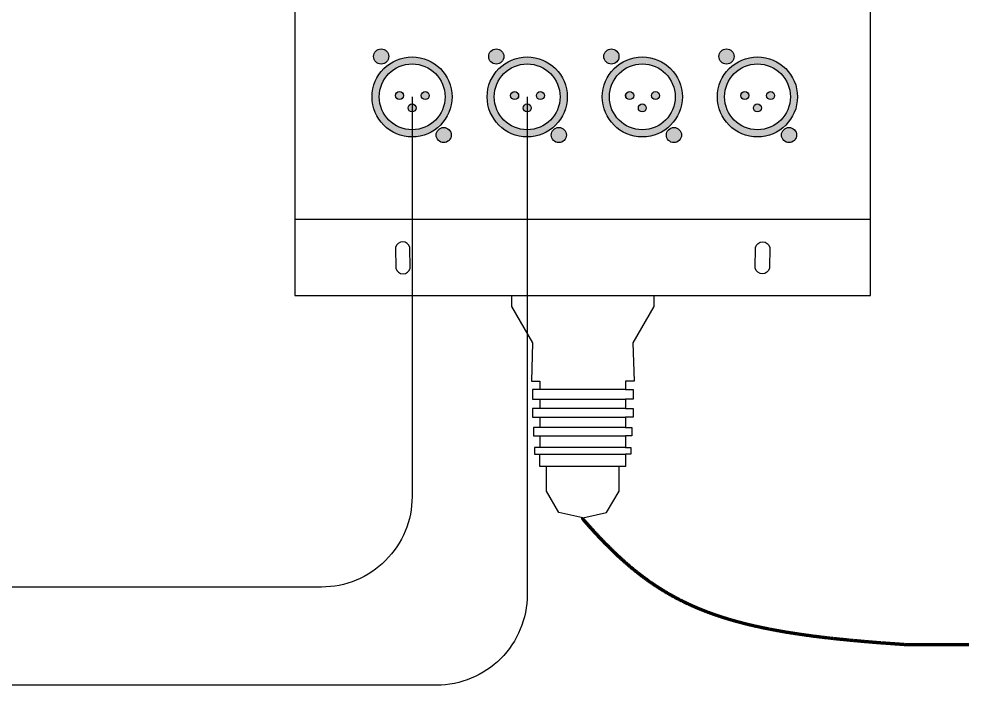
# Model space of a CAD drawing. Header units: millimetres. Extents: x 88 to 97873, y 32 to 55088.
# Drawn here: x 44340 to 45301, y 3789 to 4468 of the extents above; entities that cross this region are included whole.
import ezdxf

# ---------------------------------------------------------------- set-up
doc = ezdxf.new("R2010")
doc.units = ezdxf.units.MM
doc.header["$LTSCALE"] = 0.3
doc.layers.add('FICHAS_XLR', color=7, linetype='Continuous')

# ---------------------------------------------------------------- blocks, each defined once
blk = doc.blocks.new('FICHA_XLR_MACHO')
at = {"layer": 'FICHAS_XLR'}
h = blk.add_hatch(color=0, dxfattribs=at)
h.dxf.hatch_style = 1
h.paths.add_polyline_path([(739, -1174, 1), (1206, -1174, 1)])
h.paths.add_polyline_path([(-718, 1244, 1), (-1185, 1244, 1)])
h = blk.add_hatch(color=0, dxfattribs=at)
h.dxf.hatch_style = 1
h.paths.add_polyline_path([(-1231, 0, 1), (1231, 0, 1)])
h.paths.add_polyline_path([(1012, 0, -1), (-1012, 0, -1)], flags=16)
h.paths.add_polyline_path([(528, 40, -1), (283, 40, -1)], flags=0)
h.paths.add_polyline_path([(122, -340, -1), (-122, -340, -1)], flags=0)
h.paths.add_polyline_path([(-266, 40, -1), (-510, 40, -1)], flags=0)
h = blk.add_hatch(color=0, dxfattribs=at)
h.dxf.hatch_style = 1
h.paths.add_polyline_path([(122, -340, 1), (-122, -340, 1)])
h.paths.add_polyline_path([(528, 40, 1), (283, 40, 1)])
h.paths.add_polyline_path([(-513, 40, 1), (-263, 40, 1)])
at = {"layer": 'FICHAS_XLR', "color": 0}
for centre, radius in [((-952, 1244), 233), ((0, 0), 1231), ((0, 0), 1012), ((-388, 40), 125), ((-388, 40), 122), ((405, 40), 122), ((0, -340), 122), ((0, -340), 122), ((972, -1174), 233)]:
    blk.add_circle(centre, radius, dxfattribs=at)

msp = doc.modelspace()

# ---------------------------------------------------------------- linework, layer by layer
for p, q in [((45208.05, 4263.56), (44621.39, 4263.56)), ((44871.03, 4080.44), (44871.03, 4070.91)), ((44871.03, 4061.92), (44871.03, 4051.47)), ((44871.03, 4043.16), (44871.03, 4031.1))]:
    msp.add_line(p, q)
msp.add_lwpolyline([(45208.05, 4186.17), (45208.05, 5279.96), (44621.39, 5279.96), (44621.39, 4186.17)], close=True)
at = {"color": 30}
msp.add_lwpolyline([(44858.13, 4388.76), (44858.13, 3881.11, -0.414214), (44765.78, 3788.76), (41295.83, 3788.76, -0.414214), (41203.48, 3881.11), (41203.48, 4588.13, 0.414214), (41111.13, 4680.48), (41006.75, 4680.48)], format="xyb", dxfattribs=at)
at = {"color": 1}
msp.add_lwpolyline([(44740.8, 4388.76), (44740.8, 3981.11, -0.414214), (44648.45, 3888.76), (41407.75, 3888.76, -0.414214), (41315.4, 3981.11), (41315.4, 4588.13, -0.414214), (41407.75, 4680.48), (41635.97, 4680.48)], format="xyb", dxfattribs=at)
for points in [[(44724.27, 4213.99, 0.781906), (44738.82, 4213.99), (44738.56, 4235.28, 0.781906), (44724.01, 4235.28)], [(45105.17, 4213.99, -0.781906), (45090.62, 4213.99), (45090.88, 4235.28, -0.781906), (45105.43, 4235.28)]]:
    msp.add_lwpolyline(points, format="xyb", close=True)
for points in [[(44842.21, 4186.17), (44842.21, 4174.81), (44863.53, 4137.88), (44862.4, 4098.68), (44871.03, 4098.68), (44871.03, 4090.33)], [(44987.23, 4186.17), (44987.23, 4174.81), (44965.91, 4137.88), (44967.05, 4098.68), (44958.41, 4098.68), (44958.41, 4090.33), (44966.08, 4090.33), (44966.08, 4080.44), (44958.41, 4080.44), (44958.41, 4070.91), (44966.08, 4070.91), (44966.08, 4061.92), (44958.41, 4061.92), (44958.41, 4051.47), (44964.78, 4051.47), (44964.78, 4043.16), (44958.41, 4043.16), (44958.41, 4031.1), (44963.71, 4031.1), (44963.71, 4024.38), (44958.41, 4024.38), (44958.41, 4011.9), (44871.03, 4011.9), (44871.03, 4024.38)], [(44958.41, 4090.33), (44863.36, 4090.33), (44863.36, 4080.44), (44958.41, 4080.44)], [(44958.41, 4070.91), (44863.36, 4070.91), (44863.36, 4061.92), (44958.41, 4061.92)], [(44958.41, 4051.47), (44864.66, 4051.47), (44864.66, 4043.16), (44958.41, 4043.16)], [(44958.41, 4031.1), (44865.73, 4031.1), (44865.73, 4024.38), (44958.41, 4024.38)], [(44914.72, 3959.27), (44890.34, 3964.78), (44877.65, 3986.67), (44877.65, 4011.9)], [(44914.72, 3959.27), (44939.1, 3964.78), (44951.8, 3986.67), (44951.8, 4011.9)]]:
    msp.add_lwpolyline(points)
at = {"color": 7, "lineweight": 211}
for points in [[(44914.9, 3958.18), (44914.72, 3959.27)], [(45585.15, 3829.9), (45244.51, 3829.94), (45243.97, 3829.97), (45243.42, 3830.01), (45242.88, 3830.04), (45242.34, 3830.08), (45241.8, 3830.12), (45241.25, 3830.15), (45240.71, 3830.19), (45240.17, 3830.22), (45239.63, 3830.26), (45239.1, 3830.3), (45238.56, 3830.33), (45238.02, 3830.37), (45237.48, 3830.41), (45236.95, 3830.44), (45236.41, 3830.48), (45235.88, 3830.52), (45235.34, 3830.55), (45234.81, 3830.59), (45234.28, 3830.63), (45233.75, 3830.66), (45233.21, 3830.7), (45232.68, 3830.74), (45232.15, 3830.77), (45231.62, 3830.81), (45231.1, 3830.85), (45230.57, 3830.89), (45230.04, 3830.92), (45229.51, 3830.96), (45228.99, 3831), (45228.46, 3831.04), (45227.94, 3831.07), (45227.41, 3831.11), (45226.89, 3831.15), (45226.37, 3831.19), (45225.85, 3831.23), (45225.33, 3831.26), (45224.8, 3831.3), (45224.28, 3831.34), (45223.77, 3831.38), (45223.25, 3831.42), (45222.73, 3831.46), (45222.21, 3831.49), (45221.7, 3831.53), (45221.18, 3831.57), (45220.66, 3831.61), (45220.15, 3831.65), (45219.64, 3831.69), (45219.12, 3831.73), (45218.61, 3831.77), (45218.1, 3831.81), (45217.59, 3831.84), (45217.08, 3831.88), (45216.57, 3831.92), (45216.06, 3831.96), (45215.55, 3832), (45215.04, 3832.04), (45214.53, 3832.08), (45214.03, 3832.12), (45213.52, 3832.16), (45213.02, 3832.2), (45212.51, 3832.24), (45212.01, 3832.28), (45211.5, 3832.32), (45211, 3832.36), (45210.5, 3832.4), (45210, 3832.45), (45209.5, 3832.49), (45209, 3832.53), (45208.5, 3832.57), (45208, 3832.61), (45207.5, 3832.65), (45207, 3832.69), (45206.51, 3832.73), (45206.01, 3832.77), (45205.52, 3832.81), (45205.02, 3832.86), (45204.53, 3832.9), (45204.03, 3832.94), (45203.54, 3832.98), (45203.05, 3833.02), (45202.56, 3833.06), (45202.07, 3833.11), (45201.57, 3833.15), (45201.09, 3833.19), (45200.6, 3833.23), (45200.11, 3833.28), (45199.62, 3833.32), (45199.13, 3833.36), (45198.65, 3833.4), (45198.16, 3833.45), (45197.67, 3833.49), (45197.19, 3833.53), (45196.71, 3833.58), (45196.22, 3833.62), (45195.74, 3833.66), (45195.26, 3833.71), (45194.78, 3833.75), (45194.3, 3833.79), (45193.81, 3833.84), (45193.34, 3833.88), (45192.86, 3833.92), (45192.38, 3833.97), (45191.9, 3834.01), (45191.42, 3834.06), (45190.95, 3834.1), (45190.47, 3834.14), (45190, 3834.19), (45189.52, 3834.23), (45189.05, 3834.28), (45188.57, 3834.32), (45188.1, 3834.37), (45187.63, 3834.41), (45187.16, 3834.46), (45186.69, 3834.5), (45186.22, 3834.55), (45185.75, 3834.59), (45185.28, 3834.64), (45184.81, 3834.68), (45184.34, 3834.73), (45183.87, 3834.78), (45183.41, 3834.82), (45182.94, 3834.87), (45182.47, 3834.91), (45182.01, 3834.96), (45181.54, 3835.01), (45181.08, 3835.05), (45180.62, 3835.1), (45180.16, 3835.15), (45179.69, 3835.19), (45179.23, 3835.24), (45178.77, 3835.29), (45178.31, 3835.33), (45177.85, 3835.38), (45177.39, 3835.43), (45176.94, 3835.48), (45176.48, 3835.52), (45176.02, 3835.57), (45175.56, 3835.62), (45175.11, 3835.67), (45174.65, 3835.71), (45174.2, 3835.76), (45173.74, 3835.81), (45173.29, 3835.86), (45172.84, 3835.91), (45172.39, 3835.96), (45171.93, 3836), (45171.48, 3836.05), (45171.03, 3836.1), (45170.58, 3836.15), (45170.13, 3836.2), (45169.68, 3836.25), (45169.24, 3836.3), (45168.79, 3836.35), (45168.34, 3836.4), (45167.89, 3836.45), (45167.45, 3836.5), (45167, 3836.55), (45166.56, 3836.6), (45166.11, 3836.65), (45165.67, 3836.7), (45165.23, 3836.75), (45164.79, 3836.8), (45164.34, 3836.85), (45163.9, 3836.9), (45163.46, 3836.95), (45163.02, 3837), (45162.58, 3837.05), (45162.14, 3837.1), (45161.7, 3837.15), (45161.27, 3837.21), (45160.83, 3837.26), (45160.39, 3837.31), (45159.96, 3837.36), (45159.52, 3837.41), (45159.09, 3837.46), (45158.65, 3837.52), (45158.22, 3837.57), (45157.78, 3837.62), (45157.35, 3837.67), (45156.92, 3837.73), (45156.49, 3837.78), (45156.06, 3837.83), (45155.63, 3837.89), (45155.2, 3837.94), (45154.77, 3837.99), (45154.34, 3838.04), (45153.91, 3838.1), (45153.48, 3838.15), (45153.06, 3838.21), (45152.63, 3838.26), (45152.2, 3838.31), (45151.78, 3838.37), (45151.35, 3838.42), (45150.93, 3838.48), (45150.5, 3838.53), (45150.08, 3838.59), (45149.66, 3838.64), (45149.24, 3838.7), (45148.81, 3838.75), (45148.39, 3838.81), (45147.97, 3838.86), (45147.55, 3838.92), (45147.13, 3838.97), (45146.71, 3839.03), (45146.3, 3839.08), (45145.88, 3839.14), (45145.46, 3839.2), (45145.04, 3839.25), (45144.63, 3839.31), (45144.21, 3839.36), (45143.8, 3839.42), (45143.38, 3839.48), (45142.97, 3839.53), (45142.56, 3839.59), (45142.14, 3839.65), (45141.73, 3839.71), (45141.32, 3839.76), (45140.91, 3839.82), (45140.5, 3839.88), (45140.09, 3839.94), (45139.68, 3839.99), (45139.27, 3840.05), (45138.86, 3840.11), (45138.45, 3840.17), (45138.04, 3840.23), (45137.63, 3840.29), (45137.23, 3840.35), (45136.82, 3840.4), (45136.42, 3840.46), (45136.01, 3840.52), (45135.61, 3840.58), (45135.2, 3840.64), (45134.8, 3840.7), (45134.4, 3840.76), (45133.99, 3840.82), (45133.59, 3840.88), (45133.19, 3840.94), (45132.79, 3841), (45132.39, 3841.06), (45131.99, 3841.12), (45131.59, 3841.18), (45131.19, 3841.24), (45130.79, 3841.31), (45130.4, 3841.37), (45130, 3841.43), (45129.6, 3841.49), (45129.21, 3841.55), (45128.81, 3841.61), (45128.42, 3841.67), (45128.02, 3841.74), (45127.63, 3841.8), (45127.23, 3841.86), (45126.84, 3841.92), (45126.45, 3841.99), (45126.05, 3842.05), (45125.66, 3842.11), (45125.27, 3842.18), (45124.88, 3842.24), (45124.49, 3842.3), (45124.1, 3842.37), (45123.71, 3842.43), (45123.32, 3842.49), (45122.94, 3842.56), (45122.55, 3842.62), (45122.16, 3842.69), (45121.77, 3842.75), (45121.39, 3842.81), (45121, 3842.88), (45120.62, 3842.94), (45120.23, 3843.01), (45119.85, 3843.07), (45119.46, 3843.14), (45119.08, 3843.21), (45118.7, 3843.27), (45118.32, 3843.34), (45117.93, 3843.4), (45117.55, 3843.47), (45117.17, 3843.54), (45116.79, 3843.6), (45116.41, 3843.67), (45116.03, 3843.73), (45115.65, 3843.8), (45115.28, 3843.87), (45114.9, 3843.94), (45114.52, 3844), (45114.14, 3844.07), (45113.77, 3844.14), (45113.39, 3844.21), (45113.02, 3844.27), (45112.64, 3844.34), (45112.27, 3844.41), (45111.89, 3844.48), (45111.52, 3844.55), (45111.15, 3844.62), (45110.77, 3844.69), (45110.4, 3844.76), (45110.03, 3844.82), (45109.66, 3844.89), (45109.29, 3844.96), (45108.92, 3845.03), (45108.55, 3845.1), (45108.18, 3845.17), (45107.81, 3845.24), (45107.44, 3845.31), (45107.07, 3845.38), (45106.7, 3845.46), (45106.34, 3845.53), (45105.97, 3845.6), (45105.61, 3845.67), (45105.24, 3845.74), (45104.87, 3845.81), (45104.51, 3845.88), (45104.15, 3845.96), (45103.78, 3846.03), (45103.42, 3846.1), (45103.06, 3846.17), (45102.69, 3846.24), (45102.33, 3846.32), (45101.97, 3846.39), (45101.61, 3846.46), (45101.25, 3846.54), (45100.89, 3846.61), (45100.53, 3846.68), (45100.17, 3846.76), (45099.81, 3846.83), (45099.45, 3846.91), (45099.09, 3846.98), (45098.74, 3847.05), (45098.38, 3847.13), (45098.02, 3847.2), (45097.67, 3847.28), (45097.31, 3847.35), (45096.96, 3847.43), (45096.6, 3847.5), (45096.25, 3847.58), (45095.89, 3847.66), (45095.54, 3847.73), (45095.19, 3847.81), (45094.83, 3847.88), (45094.48, 3847.96), (45094.13, 3848.04), (45093.78, 3848.11), (45093.43, 3848.19), (45093.08, 3848.27), (45092.73, 3848.35), (45092.38, 3848.42), (45092.03, 3848.5), (45091.68, 3848.58), (45091.33, 3848.66), (45090.99, 3848.74), (45090.64, 3848.81), (45090.29, 3848.89), (45089.94, 3848.97), (45089.6, 3849.05), (45089.25, 3849.13), (45088.91, 3849.21), (45088.56, 3849.29), (45088.22, 3849.37), (45087.87, 3849.45), (45087.53, 3849.53), (45087.19, 3849.61), (45086.85, 3849.69), (45086.5, 3849.77), (45086.16, 3849.85), (45085.82, 3849.93), (45085.48, 3850.01), (45085.14, 3850.09), (45084.8, 3850.18), (45084.46, 3850.26), (45084.12, 3850.34), (45083.78, 3850.42), (45083.44, 3850.5), (45083.1, 3850.59), (45082.77, 3850.67), (45082.43, 3850.75), (45082.09, 3850.83), (45081.76, 3850.92), (45081.42, 3851), (45081.08, 3851.08), (45080.75, 3851.17), (45080.41, 3851.25), (45080.08, 3851.34), (45079.75, 3851.42), (45079.41, 3851.5), (45079.08, 3851.59), (45078.75, 3851.67), (45078.41, 3851.76), (45078.08, 3851.84), (45077.75, 3851.93), (45077.42, 3852.02), (45077.09, 3852.1), (45076.76, 3852.19), (45076.43, 3852.27), (45076.1, 3852.36), (45075.77, 3852.45), (45075.44, 3852.53), (45075.11, 3852.62), (45074.78, 3852.71), (45074.46, 3852.8), (45074.13, 3852.88), (45073.8, 3852.97), (45073.48, 3853.06), (45073.15, 3853.15), (45072.82, 3853.23), (45072.5, 3853.32), (45072.17, 3853.41), (45071.85, 3853.5), (45071.53, 3853.59), (45071.2, 3853.68), (45070.88, 3853.77), (45070.56, 3853.86), (45070.23, 3853.95), (45069.91, 3854.04), (45069.59, 3854.13), (45069.27, 3854.22), (45068.95, 3854.31), (45068.63, 3854.4), (45068.3, 3854.49), (45067.99, 3854.58), (45067.67, 3854.68), (45067.35, 3854.77), (45067.03, 3854.86), (45066.71, 3854.95), (45066.39, 3855.04), (45066.07, 3855.14), (45065.76, 3855.23), (45065.44, 3855.32), (45065.12, 3855.41), (45064.81, 3855.51), (45064.49, 3855.6), (45064.18, 3855.7), (45063.86, 3855.79), (45063.55, 3855.88), (45063.23, 3855.98), (45062.92, 3856.07), (45062.6, 3856.17), (45062.29, 3856.26), (45061.98, 3856.36), (45061.66, 3856.45), (45061.35, 3856.55), (45061.04, 3856.64), (45060.73, 3856.74), (45060.42, 3856.84), (45060.11, 3856.93), (45059.8, 3857.03), (45059.49, 3857.13), (45059.18, 3857.22), (45058.87, 3857.32), (45058.56, 3857.42), (45058.25, 3857.52), (45057.94, 3857.61), (45057.63, 3857.71), (45057.33, 3857.81), (45057.02, 3857.91), (45056.71, 3858.01), (45056.41, 3858.11), (45056.1, 3858.21), (45055.79, 3858.3), (45055.49, 3858.4), (45055.18, 3858.5), (45054.88, 3858.6), (45054.57, 3858.7), (45054.27, 3858.8), (45053.97, 3858.9), (45053.66, 3859.01), (45053.36, 3859.11), (45053.06, 3859.21), (45052.75, 3859.31), (45052.45, 3859.41), (45052.15, 3859.51), (45051.85, 3859.62), (45051.55, 3859.72), (45051.25, 3859.82), (45050.95, 3859.92), (45050.65, 3860.03), (45050.35, 3860.13), (45050.05, 3860.23), (45049.75, 3860.34), (45049.45, 3860.44), (45049.15, 3860.54), (45048.85, 3860.65), (45048.56, 3860.75), (45048.26, 3860.86), (45047.96, 3860.96), (45047.67, 3861.07), (45047.37, 3861.17), (45047.07, 3861.28), (45046.78, 3861.39), (45046.48, 3861.49), (45046.19, 3861.6), (45045.89, 3861.7), (45045.6, 3861.81), (45045.3, 3861.92), (45045.01, 3862.03), (45044.72, 3862.13), (45044.42, 3862.24), (45044.13, 3862.35), (45043.84, 3862.46), (45043.55, 3862.56), (45043.25, 3862.67), (45042.96, 3862.78), (45042.67, 3862.89), (45042.38, 3863), (45042.09, 3863.11), (45041.8, 3863.22), (45041.51, 3863.33), (45041.22, 3863.44), (45040.93, 3863.55), (45040.64, 3863.66), (45040.35, 3863.77), (45040.06, 3863.88), (45039.77, 3863.99), (45039.49, 3864.11), (45039.2, 3864.22), (45038.91, 3864.33), (45038.62, 3864.44), (45038.34, 3864.55), (45038.05, 3864.67), (45037.76, 3864.78), (45037.48, 3864.89), (45037.19, 3865.01), (45036.91, 3865.12), (45036.62, 3865.23), (45036.34, 3865.35), (45036.05, 3865.46), (45035.77, 3865.58), (45035.49, 3865.69), (45035.2, 3865.81), (45034.92, 3865.92), (45034.64, 3866.04), (45034.35, 3866.15), (45034.07, 3866.27), (45033.79, 3866.38), (45033.51, 3866.5), (45033.23, 3866.62), (45032.95, 3866.73), (45032.67, 3866.85), (45032.38, 3866.97), (45032.1, 3867.09), (45031.82, 3867.2), (45031.54, 3867.32), (45031.27, 3867.44), (45030.99, 3867.56), (45030.71, 3867.68), (45030.43, 3867.8), (45030.15, 3867.92), (45029.87, 3868.04), (45029.59, 3868.16), (45029.32, 3868.28), (45029.04, 3868.4), (45028.76, 3868.52), (45028.49, 3868.64), (45028.21, 3868.76), (45027.93, 3868.88), (45027.66, 3869), (45027.38, 3869.12), (45027.11, 3869.24), (45026.83, 3869.37), (45026.56, 3869.49), (45026.28, 3869.61), (45026.01, 3869.74), (45025.73, 3869.86), (45025.46, 3869.98), (45025.19, 3870.11), (45024.91, 3870.23), (45024.64, 3870.35), (45024.37, 3870.48), (45024.1, 3870.6), (45023.82, 3870.73), (45023.55, 3870.85), (45023.28, 3870.98), (45023.01, 3871.1), (45022.74, 3871.23), (45022.47, 3871.36), (45022.2, 3871.48), (45021.93, 3871.61), (45021.66, 3871.74), (45021.39, 3871.86), (45021.12, 3871.99), (45020.85, 3872.12), (45020.58, 3872.25), (45020.31, 3872.37), (45020.04, 3872.5), (45019.77, 3872.63), (45019.5, 3872.76), (45019.24, 3872.89), (45018.97, 3873.02), (45018.7, 3873.15), (45018.43, 3873.28), (45018.17, 3873.41), (45017.9, 3873.54), (45017.64, 3873.67), (45017.37, 3873.8), (45017.1, 3873.93), (45016.84, 3874.06), (45016.57, 3874.19), (45016.31, 3874.33), (45016.04, 3874.46), (45015.78, 3874.59), (45015.51, 3874.72), (45015.25, 3874.86), (45014.98, 3874.99), (45014.72, 3875.12), (45014.46, 3875.26), (45014.19, 3875.39), (45013.93, 3875.53), (45013.67, 3875.66), (45013.41, 3875.8), (45013.14, 3875.93), (45012.88, 3876.07), (45012.62, 3876.2), (45012.36, 3876.34), (45012.1, 3876.47), (45011.84, 3876.61), (45011.57, 3876.75), (45011.31, 3876.88), (45011.05, 3877.02), (45010.79, 3877.16), (45010.53, 3877.3), (45010.27, 3877.43), (45010.01, 3877.57), (45009.75, 3877.71), (45009.49, 3877.85), (45009.24, 3877.99), (45008.98, 3878.13), (45008.72, 3878.27), (45008.46, 3878.41), (45008.2, 3878.55), (45007.94, 3878.69), (45007.69, 3878.83), (45007.43, 3878.97), (45007.17, 3879.11), (45006.91, 3879.25), (45006.66, 3879.39), (45006.4, 3879.54), (45006.14, 3879.68), (45005.89, 3879.82), (45005.63, 3879.96), (45005.38, 3880.11), (45005.12, 3880.25), (45004.87, 3880.39), (45004.61, 3880.54), (45004.36, 3880.68), (45004.1, 3880.83), (45003.85, 3880.97), (45003.59, 3881.11), (45003.34, 3881.26), (45003.08, 3881.41), (45002.83, 3881.55), (45002.58, 3881.7), (45002.32, 3881.84), (45002.07, 3881.99), (45001.82, 3882.14), (45001.56, 3882.28), (45001.31, 3882.43), (45001.06, 3882.58), (45000.81, 3882.73), (45000.55, 3882.88), (45000.3, 3883.02), (45000.05, 3883.17), (44999.8, 3883.32), (44999.55, 3883.47), (44999.3, 3883.62), (44999.05, 3883.77), (44998.8, 3883.92), (44998.55, 3884.07), (44998.29, 3884.22), (44998.04, 3884.37), (44997.79, 3884.52), (44997.54, 3884.68), (44997.3, 3884.83), (44997.05, 3884.98), (44996.8, 3885.13), (44996.55, 3885.29), (44996.3, 3885.44), (44996.05, 3885.59), (44995.8, 3885.74), (44995.55, 3885.9), (44995.3, 3886.05), (44995.06, 3886.21), (44994.81, 3886.36), (44994.56, 3886.52), (44994.31, 3886.67), (44994.07, 3886.83), (44993.82, 3886.98), (44993.57, 3887.14), (44993.33, 3887.3), (44993.08, 3887.45), (44992.83, 3887.61), (44992.59, 3887.77), (44992.34, 3887.92), (44992.09, 3888.08), (44991.85, 3888.24), (44991.6, 3888.4), (44991.36, 3888.56), (44991.11, 3888.72), (44990.87, 3888.88), (44990.62, 3889.04), (44990.38, 3889.19), (44990.13, 3889.36), (44989.89, 3889.52), (44989.64, 3889.68), (44989.4, 3889.84), (44989.15, 3890), (44988.91, 3890.16), (44988.67, 3890.32), (44988.42, 3890.48), (44988.18, 3890.65), (44987.94, 3890.81), (44987.69, 3890.97), (44987.45, 3891.14), (44987.21, 3891.3), (44986.97, 3891.46), (44986.72, 3891.63), (44986.48, 3891.79), (44986.24, 3891.96), (44986, 3892.12), (44985.75, 3892.29), (44985.51, 3892.45), (44985.27, 3892.62), (44985.03, 3892.79), (44984.79, 3892.95), (44984.55, 3893.12), (44984.31, 3893.29), (44984.06, 3893.45), (44983.82, 3893.62), (44983.58, 3893.79), (44983.34, 3893.96), (44983.1, 3894.13), (44982.86, 3894.3), (44982.62, 3894.46), (44982.38, 3894.63), (44982.14, 3894.8), (44981.9, 3894.97), (44981.66, 3895.14), (44981.42, 3895.32), (44981.18, 3895.49), (44980.94, 3895.66), (44980.7, 3895.83), (44980.47, 3896), (44980.23, 3896.17), (44979.99, 3896.35), (44979.75, 3896.52), (44979.51, 3896.69), (44979.27, 3896.87), (44979.03, 3897.04), (44978.8, 3897.21), (44978.56, 3897.39), (44978.32, 3897.56), (44978.08, 3897.74), (44977.85, 3897.91), (44977.61, 3898.09), (44977.37, 3898.26), (44977.13, 3898.44), (44976.9, 3898.62), (44976.66, 3898.79), (44976.42, 3898.97), (44976.19, 3899.15), (44975.95, 3899.33), (44975.71, 3899.5), (44975.48, 3899.68), (44975.24, 3899.86), (44975, 3900.04), (44974.77, 3900.22), (44974.53, 3900.4), (44974.3, 3900.58), (44974.06, 3900.76), (44973.82, 3900.94), (44973.59, 3901.12), (44973.35, 3901.3), (44973.12, 3901.48), (44972.88, 3901.67), (44972.65, 3901.85), (44972.41, 3902.03), (44972.18, 3902.21), (44971.94, 3902.4), (44971.71, 3902.58), (44971.47, 3902.76), (44971.24, 3902.95), (44971, 3903.13), (44970.77, 3903.32), (44970.53, 3903.5), (44970.3, 3903.69), (44970.07, 3903.87), (44969.83, 3904.06), (44969.6, 3904.24), (44969.36, 3904.43), (44969.13, 3904.62), (44968.9, 3904.8), (44968.66, 3904.99), (44968.43, 3905.18), (44968.2, 3905.37), (44967.96, 3905.56), (44967.73, 3905.75), (44967.5, 3905.93), (44967.26, 3906.12), (44967.03, 3906.31), (44966.8, 3906.5), (44966.57, 3906.69), (44966.33, 3906.89), (44966.1, 3907.08), (44965.87, 3907.27), (44965.64, 3907.46), (44965.4, 3907.65), (44965.17, 3907.84), (44964.94, 3908.04), (44964.71, 3908.23), (44964.47, 3908.42), (44964.24, 3908.62), (44964.01, 3908.81), (44963.78, 3909), (44963.55, 3909.2), (44963.32, 3909.39), (44963.08, 3909.59), (44962.85, 3909.78), (44962.62, 3909.98), (44962.39, 3910.18), (44962.16, 3910.37), (44961.93, 3910.57), (44961.7, 3910.77), (44961.46, 3910.96), (44961.23, 3911.16), (44961, 3911.36), (44960.77, 3911.56), (44960.54, 3911.76), (44960.31, 3911.96), (44960.08, 3912.16), (44959.85, 3912.36), (44959.62, 3912.56), (44959.39, 3912.76), (44959.16, 3912.96), (44958.93, 3913.16), (44958.69, 3913.36), (44958.46, 3913.56), (44958.23, 3913.76), (44958, 3913.97), (44957.77, 3914.17), (44957.54, 3914.37), (44957.31, 3914.58), (44957.08, 3914.78), (44956.85, 3914.98), (44956.62, 3915.19), (44956.39, 3915.39), (44956.16, 3915.6), (44955.93, 3915.8), (44955.7, 3916.01), (44955.47, 3916.22), (44955.24, 3916.42), (44955.01, 3916.63), (44954.78, 3916.84), (44954.56, 3917.04), (44954.33, 3917.25), (44954.1, 3917.46), (44953.87, 3917.67), (44953.64, 3917.88), (44953.41, 3918.09), (44953.18, 3918.3), (44952.95, 3918.51), (44952.72, 3918.72), (44952.49, 3918.93), (44952.26, 3919.14), (44952.03, 3919.35), (44951.8, 3919.56), (44951.57, 3919.77), (44951.34, 3919.99), (44951.12, 3920.2), (44950.89, 3920.41), (44950.66, 3920.62), (44950.43, 3920.84), (44950.2, 3921.05), (44949.97, 3921.27), (44949.74, 3921.48), (44949.51, 3921.7), (44949.28, 3921.91), (44949.06, 3922.13), (44948.83, 3922.34), (44948.6, 3922.56), (44948.37, 3922.78), (44948.14, 3922.99), (44947.91, 3923.21), (44947.68, 3923.43), (44947.45, 3923.65), (44947.23, 3923.87), (44947, 3924.08), (44946.77, 3924.3), (44946.54, 3924.52), (44946.31, 3924.74), (44946.08, 3924.96), (44945.85, 3925.18), (44945.63, 3925.4), (44945.4, 3925.63), (44945.17, 3925.85), (44944.94, 3926.07), (44944.71, 3926.29), (44944.48, 3926.51), (44944.25, 3926.74), (44944.03, 3926.96), (44943.8, 3927.19), (44943.57, 3927.41), (44943.34, 3927.63), (44943.11, 3927.86), (44942.88, 3928.08), (44942.65, 3928.31), (44942.43, 3928.54), (44942.2, 3928.76), (44941.97, 3928.99), (44941.74, 3929.21), (44941.51, 3929.44), (44941.28, 3929.67), (44941.06, 3929.9), (44940.83, 3930.13), (44940.6, 3930.35), (44940.37, 3930.58), (44940.14, 3930.81), (44939.91, 3931.04), (44939.68, 3931.27), (44939.46, 3931.5), (44939.23, 3931.73), (44939, 3931.97), (44938.77, 3932.2), (44938.54, 3932.43), (44938.31, 3932.66), (44938.08, 3932.89), (44937.86, 3933.13), (44937.63, 3933.36), (44937.4, 3933.59), (44937.17, 3933.83), (44936.94, 3934.06), (44936.71, 3934.3), (44936.48, 3934.53), (44936.25, 3934.77), (44936.03, 3935.01), (44935.8, 3935.24), (44935.57, 3935.48), (44935.34, 3935.72), (44935.11, 3935.95), (44934.88, 3936.19), (44934.65, 3936.43), (44934.42, 3936.67), (44934.19, 3936.91), (44933.97, 3937.15), (44933.74, 3937.38), (44933.51, 3937.62), (44933.28, 3937.86), (44933.05, 3938.11), (44932.82, 3938.35), (44932.59, 3938.59), (44932.36, 3938.83), (44932.13, 3939.07), (44931.9, 3939.31), (44931.67, 3939.56), (44931.44, 3939.8), (44931.22, 3940.04), (44930.99, 3940.29), (44930.76, 3940.53), (44930.53, 3940.78), (44930.3, 3941.02), (44930.07, 3941.27), (44929.84, 3941.51), (44929.61, 3941.76), (44929.38, 3942.01), (44929.15, 3942.25), (44928.92, 3942.5), (44928.69, 3942.75), (44928.46, 3943), (44928.23, 3943.25), (44928, 3943.49), (44927.77, 3943.74), (44927.54, 3943.99), (44927.31, 3944.24), (44927.08, 3944.49), (44926.85, 3944.74), (44926.62, 3945), (44926.39, 3945.25), (44926.16, 3945.5), (44925.93, 3945.75), (44925.7, 3946), (44925.47, 3946.26), (44925.24, 3946.51), (44925, 3946.76), (44924.77, 3947.02), (44924.54, 3947.27), (44924.31, 3947.53), (44924.08, 3947.78), (44923.85, 3948.04), (44923.62, 3948.3), (44923.39, 3948.55), (44923.16, 3948.81), (44922.93, 3949.07), (44922.69, 3949.32), (44922.46, 3949.58), (44922.23, 3949.84), (44922, 3950.1), (44921.77, 3950.36), (44921.54, 3950.62), (44921.3, 3950.88), (44921.07, 3951.14), (44920.84, 3951.4), (44920.61, 3951.66), (44920.38, 3951.92), (44920.14, 3952.18), (44919.91, 3952.44), (44919.68, 3952.71), (44919.45, 3952.97), (44919.22, 3953.23), (44918.98, 3953.5), (44918.75, 3953.76), (44918.52, 3954.03), (44918.28, 3954.29), (44918.05, 3954.56), (44917.82, 3954.82), (44917.59, 3955.09), (44917.35, 3955.35), (44917.12, 3955.62), (44916.89, 3955.89), (44916.65, 3956.16), (44916.42, 3956.42), (44916.19, 3956.69), (44915.95, 3956.96), (44915.72, 3957.23), (44915.49, 3957.5), (44915.25, 3957.77), (44915.02, 3958.04), (44914.9, 3958.18)]]:
    msp.add_lwpolyline(points, dxfattribs=at)

# ---------------------------------------------------------------- block references
at = {"color": 1, "xscale": 0.03314492310661443, "yscale": 0.03314492310661443, "zscale": 0.03314492310661443}
msp.add_blockref('FICHA_XLR_MACHO', (44740.8, 4388.76), dxfattribs=at)
msp.add_blockref('FICHA_XLR_MACHO', (44740.8, 4388.76), dxfattribs=at)
at = {"color": 30, "xscale": 0.03314492310661443, "yscale": 0.03314492310661443, "zscale": 0.03314492310661443}
msp.add_blockref('FICHA_XLR_MACHO', (44858.13, 4388.76), dxfattribs=at)
at = {"xscale": 0.03314492310661443, "yscale": 0.03314492310661443, "zscale": 0.03314492310661443}
for p in [(44975.46, 4388.76), (45092.8, 4388.76)]:
    msp.add_blockref('FICHA_XLR_MACHO', p, dxfattribs=at)

doc.saveas('drawing.dxf')
